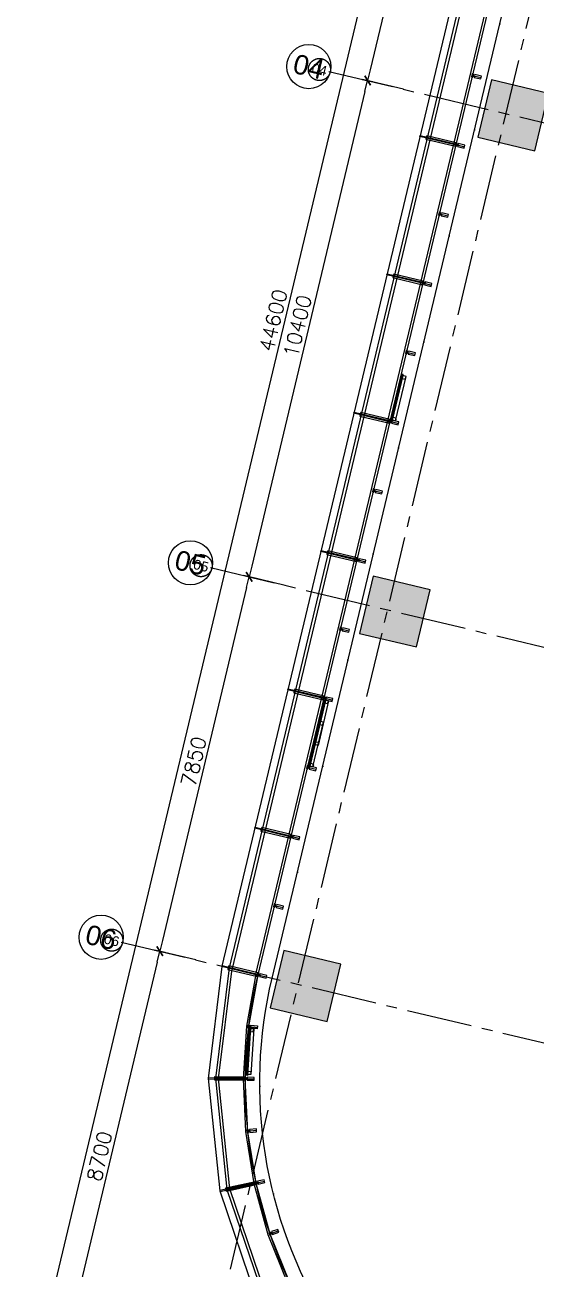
# Model space of a CAD drawing. Header units: millimetres. Extents: x 783817721 to 783927949, y 1443754877 to 1443839643.
# Drawn here: x 783819902 to 783830327, y 1443793522 to 1443818891 of the extents above; entities that cross this region are included whole.
import ezdxf
from ezdxf.enums import TextEntityAlignment as Align

# ---------------------------------------------------------------- set-up
doc = ezdxf.new("R2010")
doc.units = ezdxf.units.MM
doc.header["$LTSCALE"] = 700
doc.header["$PDMODE"] = 32
doc.header["$PDSIZE"] = 0.35
for name, pattern in [('CENTER2', [28.575, 19.05, -3.175, 3.175, -3.175]), ('DOT2', [3.175, 0, -3.175]), ('HIDDEN', [9.525, 6.35, -3.175]), ('HIDDEN2', [0.1875, 0.125, -0.0625]), ('x-1-002 base$0$B0703', [4.6875, 3.125, -1.5625])]:
    doc.linetypes.add(name, pattern=pattern)
doc.layers.get('0').update_dxf_attribs({"linetype": 'CONTINUOUS'})
doc.layers.get('Defpoints').update_dxf_attribs({"linetype": 'CONTINUOUS'})
for name, color, linetype, lineweight in [('2-004-Parking Entrance-section base$0$00ANNO-d', 9, 'CONTINUOUS', 5), ('A-GRID', 31, 'CENTER2', 5), ('A-SLAB', 5, 'CONTINUOUS', 9), ('x-1-002 base$0$28STRU-z', 8, 'x-1-002 base$0$B0703', 9), ('x-1-002 base$0$31EXFR', 7, 'CONTINUOUS', 25), ('x-1-002 base$0$31EXFR-a', 6, 'CONTINUOUS', 13), ('x-1-002 base$0$41EXFI-a', 6, 'CONTINUOUS', 13)]:
    doc.layers.add(name, color=color, linetype=linetype, lineweight=lineweight)
for name, color, linetype in [('A-COL', 31, 'CONTINUOUS'), ('A-COL-HAT', 250, 'CONTINUOUS'), ('A-DIM-GRID', 3, 'CONTINUOUS'), ('A-GN', 2, 'CONTINUOUS'), ('A-UNS profile', 1, 'CONTINUOUS'), ('A-Wall cutout', 6, 'HIDDEN2'), ('A-Wall Cutout marking', 6, 'HIDDEN'), ('x-1-002 base$0$00DM50', 9, 'CONTINUOUS'), ('x-1-002 base$0$31 EXFR', 7, 'CONTINUOUS')]:
    doc.layers.add(name, color=color, linetype=linetype)
doc.layers.add('x-1-002 base$0$31EXFR-hlp', color=32, linetype='CONTINUOUS', plot=False)
doc.layers.add('x-1-002 base$0$41EXFI-hlp', color=32, linetype='CONTINUOUS', lineweight=18, plot=False)
doc.layers.get('A-Wall cutout').off()
doc.styles.add('Arial', font='arial.ttf')
doc.styles.add('ROMANS', font='romans.shx')
doc.dimstyles.new('A-DIM-GRID-100', dxfattribs={"dimscale": 100, "dimtxt": 3, "dimasz": 2.25, "dimexe": 0.18, "dimexo": 0, "dimgap": 0.75, "dimtad": 1, "dimdec": 0, "dimzin": 0, "dimdsep": 46, "dimtxsty": 'ROMANS', "dimblk": 'AR-DIM-ARROW', "dimcen": 2, "dimclrd": 256, "dimclre": 8, "dimclrt": 7, "dimaunit": 1, "dimadec": 0, "dimazin": 0, "dimtfac": 1, "dimtdec": 0, "dimtix": 1, "dimtofl": 0, "dimtmove": 2, "dimatfit": 3, "dimldrblk": 'AR-LED-ARROW', "dimfxl": 0.18, "dimtolj": 1, "dimtzin": 0, "dimlwd": -1, "dimlwe": -1, "dimarcsym": 0})

# ---------------------------------------------------------------- blocks, each defined once
blk = doc.blocks.new('TAG-GRID-NO')
blk.add_circle((0, 0), 4.5)
at = {"color": 6, "style": 'Arial'}
blk.add_attdef('AA', text='', height=4, dxfattribs=at).set_placement((0, 0), align=Align.MIDDLE_CENTER)
blk = doc.blocks.new('col-2 -15')
at = {"layer": 'A-COL-HAT', "ltscale": 0.1}
h = blk.add_hatch(color=256, dxfattribs=at)
h.dxf.hatch_style = 1
h.paths.add_polyline_path([(-450, 26350), (750, 26350), (750, 27550), (-450, 27550)])
h = blk.add_hatch(color=256, dxfattribs=at)
h.dxf.hatch_style = 1
h.paths.add_polyline_path([(-450, 15950), (750, 15950), (750, 17150), (-450, 17150)])
h = blk.add_hatch(color=256, dxfattribs=at)
h.dxf.hatch_style = 1
h.paths.add_polyline_path([(-450, 8100), (750, 8100), (750, 9300), (-450, 9300)])
at = {"layer": 'A-COL', "color": 9, "linetype": 'DOT2'}
blk.add_lwpolyline([(84600, -550), (8700, -550, -0.414214), (-550, 8700), (-550, 34800, -0.414214), (8700, 44050), (84600, 44050, -0.414214), (93850, 34800), (93850, 8700, -0.414214)], format="xyb", close=True, dxfattribs=at)
at = {"layer": 'A-COL', "ltscale": 0.1}
for points in [[(-450, 26350), (750, 26350), (750, 27550), (-450, 27550)], [(-450, 15950), (750, 15950), (750, 17150), (-450, 17150)], [(-450, 8100), (750, 8100), (750, 9300), (-450, 9300)]]:
    blk.add_lwpolyline(points, close=True, dxfattribs=at)
at = {"layer": 'A-GRID', "color": 1, "ltscale": 0.1}
for p, q in [((0, -5272), (0, 48139)), ((-3711, 26950), (95724, 26950)), ((-3711, 16550), (95724, 16550)), ((-3711, 8700), (95724, 8700))]:
    blk.add_line(p, q, dxfattribs=at)
at = {"layer": 'A-GN', "xscale": 100.0000000000001, "yscale": 100.0000000000001, "zscale": 100.0000000000001, "rotation": 359.9999999138098}
for p, values in [((-4135, 26950), {'AA': '04'}), ((-4135, 16550), {'AA': '05'}), ((-4135, 8700), {'AA': '06'})]:
    blk.add_blockref('TAG-GRID-NO', p, dxfattribs=at).add_auto_attribs(values)
blk = doc.blocks.new('Grid -01')
at = {"layer": 'A-Wall Cutout marking', "color": 2, "xscale": 50.00000000000001, "yscale": 50.00000000000001, "zscale": 50.00000000000001, "rotation": 359.9999999055467}
for p, values in [((-12010, 225351, 0), {'AA': '04'}), ((-12010, 214951, 0), {'AA': '05'}), ((-12010, 207101, 0), {'AA': '06'})]:
    blk.add_blockref('TAG-GRID-NO', p, dxfattribs=at).add_auto_attribs(values)
blk = doc.blocks.new('AR-DIM-ARROW')
for p, q in [((-1, 0), (0, 0)), ((0, -0.5), (0, 0.5))]:
    blk.add_line(p, q)
at = {"color": 6}
blk.add_line((-0.35, -0.35), (0.35, 0.35), dxfattribs=at)
blk = doc.blocks.new('*D399')
at = {"layer": 'A-DIM-GRID', "color": 8, "transparency": 16777216}
for p, q in [((783829441, 1443825215), (783828693, 1443825394)), ((783827620, 1443817580), (783826871, 1443817758))]:
    blk.add_line(p, q, dxfattribs=at)
at = {"layer": 'A-DIM-GRID', "transparency": 16777216}
blk.add_line((783828658, 1443825171), (783826941, 1443817973), dxfattribs=at)
at = {"layer": 'Defpoints', "color": 0, "transparency": 16777216}
for p in [(783829441, 1443825215, 0), (783826889, 1443817754), (783827620, 1443817580, 0)]:
    blk.add_point(p, dxfattribs=at)
at = {"layer": 'A-DIM-GRID', "transparency": 16777216, "xscale": 225, "yscale": 225, "zscale": 225}
for p, rotation in [((783828710, 1443825390), 76.58263776247342), ((783826889, 1443817754), 256.5826377624734)]:
    blk.add_blockref('AR-DIM-ARROW', p, dxfattribs=dict(at, rotation=rotation))
at = {"layer": 'A-DIM-GRID', "color": 7, "transparency": 16777216, "insert": (783827580, 1443821624), "char_height": 300, "attachment_point": 5, "rotation": 76.5826, "style": 'ROMANS'}
blk.add_mtext('\\A1;7850', dxfattribs=at)
blk = doc.blocks.new('AR-LED-ARROW')
for p, q in [((0, 0), (-1, 0)), ((-0.35, 0.35), (-0.38, 0.33)), ((0, 0), (-0.38, 0.33)), ((0, 0), (-0.38, -0.33)), ((0, 0), (-0.35, 0.35)), ((0, 0), (-0.35, -0.35)), ((-0.35, -0.35), (-0.38, -0.33))]:
    blk.add_line(p, q)
blk = doc.blocks.new('*D400')
at = {"layer": 'A-DIM-GRID', "color": 8, "transparency": 16777216}
for p, q in [((783827620, 1443817580), (783826871, 1443817758)), ((783825207, 1443807463), (783824458, 1443807642))]:
    blk.add_line(p, q, dxfattribs=at)
at = {"layer": 'A-DIM-GRID', "transparency": 16777216}
blk.add_line((783826836, 1443817535), (783824527, 1443807857), dxfattribs=at)
at = {"layer": 'Defpoints', "color": 0, "transparency": 16777216}
for p in [(783827620, 1443817580, 0), (783824475, 1443807638), (783825207, 1443807463, 0)]:
    blk.add_point(p, dxfattribs=at)
at = {"layer": 'A-DIM-GRID', "transparency": 16777216, "xscale": 225, "yscale": 225, "zscale": 225}
for p, rotation in [((783826889, 1443817754), 76.58263776247342), ((783824475, 1443807638), 256.5826377624734)]:
    blk.add_blockref('AR-DIM-ARROW', p, dxfattribs=dict(at, rotation=rotation))
at = {"layer": 'A-DIM-GRID', "color": 7, "transparency": 16777216, "insert": (783825463, 1443812748), "char_height": 300, "attachment_point": 5, "rotation": 76.5826, "style": 'ROMANS'}
blk.add_mtext('\\A1;10400', dxfattribs=at)
blk = doc.blocks.new('*D401')
at = {"layer": 'A-DIM-GRID', "color": 8, "transparency": 16777216}
for p, q in [((783825207, 1443807463), (783824458, 1443807642)), ((783823385, 1443799828), (783822636, 1443800006))]:
    blk.add_line(p, q, dxfattribs=at)
at = {"layer": 'A-DIM-GRID', "transparency": 16777216}
blk.add_line((783824423, 1443807419), (783822706, 1443800221), dxfattribs=at)
at = {"layer": 'Defpoints', "color": 0, "transparency": 16777216}
for p in [(783825207, 1443807463, 0), (783822654, 1443800002), (783823385, 1443799828, 0)]:
    blk.add_point(p, dxfattribs=at)
at = {"layer": 'A-DIM-GRID', "transparency": 16777216, "xscale": 225, "yscale": 225, "zscale": 225}
for p, rotation in [((783824475, 1443807638), 76.58263776247342), ((783822654, 1443800002), 256.5826377624734)]:
    blk.add_blockref('AR-DIM-ARROW', p, dxfattribs=dict(at, rotation=rotation))
at = {"layer": 'A-DIM-GRID', "color": 7, "transparency": 16777216, "insert": (783823346, 1443803872), "char_height": 300, "attachment_point": 5, "rotation": 76.5826, "style": 'ROMANS'}
blk.add_mtext('\\A1;7850', dxfattribs=at)
blk = doc.blocks.new('*D402')
at = {"layer": 'A-DIM-GRID', "color": 8, "transparency": 16777216}
for p, q in [((783823385, 1443799828), (783822636, 1443800006)), ((783821481, 1443791338), (783820617, 1443791544))]:
    blk.add_line(p, q, dxfattribs=at)
at = {"layer": 'A-DIM-GRID', "transparency": 16777216}
blk.add_line((783822602, 1443799783), (783820687, 1443791758), dxfattribs=at)
at = {"layer": 'Defpoints', "color": 0, "transparency": 16777216}
for p in [(783823385, 1443799828, 0), (783820635, 1443791540), (783821481, 1443791338, 0)]:
    blk.add_point(p, dxfattribs=at)
at = {"layer": 'A-DIM-GRID', "transparency": 16777216, "xscale": 225, "yscale": 225, "zscale": 225}
for p, rotation in [((783822654, 1443800002), 76.58263776247342), ((783820635, 1443791540), 256.5826377624734)]:
    blk.add_blockref('AR-DIM-ARROW', p, dxfattribs=dict(at, rotation=rotation))
at = {"layer": 'A-DIM-GRID', "color": 7, "transparency": 16777216, "insert": (783821425, 1443795823), "char_height": 300, "attachment_point": 5, "rotation": 76.5826, "style": 'ROMANS'}
blk.add_mtext('\\A1;8700', dxfattribs=at)
blk = doc.blocks.new('x-1-002 base$0$41EXFI_Substucture area_corner')
at = {"layer": 'A-UNS profile', "color": 9}
for points in [[(10300, 0), (10300, 8), (10043, 2292), (9281, 4469), (8054, 6423), (6423, 8054), (4469, 9281), (2292, 10043), (8, 10300), (0, 10300)], [(10150, 0), (9896, 2259), (9145, 4404), (7936, 6328), (6328, 7936), (4404, 9145), (2259, 9896), (0, 10150)]]:
    blk.add_lwpolyline(points, dxfattribs=at)
blk = doc.blocks.new('x-1-002 base$0$41EXFI_Substucture area_full')
at = {"layer": 'A-UNS profile', "color": 9}
for points in [[(-12650, 0), (-12650, -26100)], [(-12800, 0), (-12800, -26100)]]:
    blk.add_lwpolyline(points, dxfattribs=at)
at = {"layer": 'A-UNS profile', "color": 9, "rotation": 179.9999999999995}
blk.add_blockref('x-1-002 base$0$41EXFI_Substucture area_corner', (-2500, -26100), dxfattribs=at)
blk = doc.blocks.new('x-1-002 base$0$41_UNS_Mullion')
at = {"layer": 'x-1-002 base$0$31EXFR', "color": 8}
for points in [[(-30, -20), (30, -20), (30, 10), (-30, 10)], [(-11, -45), (-30, -45), (-30, -185), (30, -185), (30, -45), (11, -45), (11, -20), (-11, -20)]]:
    blk.add_lwpolyline(points, close=True, dxfattribs=at)
at = {"layer": 'x-1-002 base$0$41EXFI-hlp', "color": 8}
blk.add_lwpolyline([(0, 0), (0, -185)], dxfattribs=at)
blk = doc.blocks.new('x-1-002 base$0$41_UNS_Mullion_OPENABLE_hiden')
at = {"layer": 'x-1-002 base$0$31EXFR', "color": 1}
for points in [[(989, 140), (989, 165), (11, 165), (11, 140)], [(32.5, 75), (32.5, 140), (57.5, 140), (94.5, 140), (94.5, 85), (72.5, 85), (72.5, 75)], [(967.5, 75), (967.5, 140), (32.5, 140), (32.5, 75)], [(967.5, 75), (967.5, 140), (905.5, 140), (905.5, 85), (917.5, 85), (917.5, 75)]]:
    blk.add_lwpolyline(points, close=True, dxfattribs=at)
blk = doc.blocks.new('x-1-002 base$0$grill separation_structure plan')
at = {"layer": 'x-1-002 base$0$28STRU-z'}
for points in [[(-37, 10), (-37, -608), (0, -608), (37, -608), (37, 10)], [(11, -1), (11, -740), (-11, -740), (-11, -1)]]:
    blk.add_lwpolyline(points, dxfattribs=at)
at = {"layer": 'x-1-002 base$0$31EXFR-a'}
blk.add_lwpolyline([(0, 0), (0, -608)], dxfattribs=at)
blk = doc.blocks.new('x-1-002 base$0$28_Stru_Catwalk supporting structure')
at = {"rotation": 270}
for p in [(-860, 26100), (-860, 23200), (-860, 20300), (-860, 17400), (-860, 14500), (-860, 11600), (-860, 8700)]:
    blk.add_blockref('x-1-002 base$0$grill separation_structure plan', p, dxfattribs=at)
for p, xscale, rotation in [((-620, 6573), -0.9999999999999993, 282.8515677389606), ((87, 4552), -0.9999999999999991, 295.7031405878736)]:
    blk.add_blockref('x-1-002 base$0$grill separation_structure plan', p, dxfattribs=dict(xscale=xscale, rotation=rotation))
blk = doc.blocks.new('x-1-002 base$0$31_Exfr_Catwalk')
at = {"layer": 'A-UNS profile', "color": 9, "extrusion": (-1.48802e-07, -2.52067e-08, 1), "elevation": 0}
blk.add_lwpolyline([(-1390, 8700), (-890, 8700), (-830, 7626), (-650, 6566), (-1137, 6455)], close=True, dxfattribs=at)
at = {"layer": 'A-UNS profile', "color": 9, "extrusion": (-1.41198e-07, -5.85224e-08, 1), "elevation": 0}
blk.add_lwpolyline([(-1137, 6455), (-650, 6566), (-352, 5533), (60, 4539), (-391, 4322)], close=True, dxfattribs=at)
at = {"layer": 'A-UNS profile', "color": 9, "extrusion": (-1.26181e-07, -8.97071e-08, 1), "elevation": 0}
blk.add_lwpolyline([(-391, 4322), (60, 4539), (580, 3598), (1202, 2721), (811, 2409)], close=True, dxfattribs=at)
at = {"layer": 'x-1-002 base$0$31EXFR-a', "color": 9, "elevation": 0}
for points in [[(-1390, 29000), (-1390, 26100), (-890, 26100), (-890, 29000)], [(-1390, 26100), (-1390, 23200), (-890, 23200), (-890, 26100)], [(-1390, 23200), (-1390, 20300), (-890, 20300), (-890, 23200)], [(-1390, 20300), (-1390, 17400), (-890, 17400), (-890, 20300)], [(-1390, 17400), (-1390, 14500), (-890, 14500), (-890, 17400)], [(-1390, 14500), (-1390, 11600), (-890, 11600), (-890, 14500)], [(-1390, 11600), (-1390, 8700), (-890, 8700), (-890, 11600)]]:
    blk.add_lwpolyline(points, close=True, dxfattribs=at)
blk = doc.blocks.new('A$Ce1eada2b')
at = {"layer": 'x-1-002 base$0$31EXFR-a', "color": 9}
blk.add_lwpolyline([(50164, 23449), (-25736, 23449), (-26805, 23389), (-27860, 23210), (-28899, 22910), (-29879, 22504), (-30817, 21986), (-31690, 21366), (-32489, 20652), (-33203, 19854), (-33822, 18980), (-34340, 18043), (-34750, 17053), (-35047, 16024), (-35226, 14969), (-35286, 13900), (-35286, -12201), (-35226, -13270), (-35047, -14326), (-34747, -15364), (-34341, -16344), (-33822, -17282), (-33203, -18155)], dxfattribs=at)
at = {"layer": 'x-1-002 base$0$31EXFR-hlp'}
blk.add_lwpolyline([(-25736, -21751), (50164, -21751, 0.414214), (59714, -12201), (59714, 13899, 0.414214), (50164, 23449), (-25736, 23449, 0.414214), (-35286, 13899), (-35286, -12201, 0.414214)], format="xyb", close=True, dxfattribs=at)
at = {"layer": 'x-1-002 base$0$41EXFI-a'}
blk.add_line((-34340, -16344), (-34881, -16605), dxfattribs=at)
at = {"color": 9}
blk.add_blockref('x-1-002 base$0$41EXFI_Substucture area_full', (-23236, 13899), dxfattribs=at)
at = {"rotation": 90}
for p in [(-35101, -601), (-35101, -7851)]:
    blk.add_blockref('x-1-002 base$0$41_UNS_Mullion_OPENABLE_hiden', p, dxfattribs=at)
for p, xscale, rotation in [((-35101, -6401), -0.9999999999999999, 90), ((-35042, -13249), -0.9999999999999998, 99.64251068802987)]:
    blk.add_blockref('x-1-002 base$0$41_UNS_Mullion_OPENABLE_hiden', p, dxfattribs=dict(xscale=xscale, rotation=rotation))
at = {"layer": 'x-1-002 base$0$00DM50'}
blk.add_blockref('x-1-002 base$0$28_Stru_Catwalk supporting structure', (-34436, -20901), dxfattribs=at)
at = {"layer": 'x-1-002 base$0$31 EXFR'}
blk.add_blockref('x-1-002 base$0$31_Exfr_Catwalk', (-34436, -20901), dxfattribs=at)
at = {"layer": 'x-1-002 base$0$31EXFR'}
for p, rotation in [((-35286, 6649), 90), ((-35286, 5199), 90), ((-35286, 3749), 90), ((-35286, 2299), 90), ((-35286, 849), 90), ((-35286, -601), 90), ((-35286, -2051), 90), ((-35286, -3501), 90), ((-35286, -4951), 90), ((-35286, -6401), 90), ((-35286, -7851), 90), ((-35286, -9301), 90), ((-35286, -10751), 90), ((-35286, -12201), 90), ((-35047, -14326), 102.8571428592962), ((-34750, -15354, 0), 109.2951691729904), ((-34340, -16344), 115.7142857117543), ((-33822, -17282), 122.1854816274767)]:
    blk.add_blockref('x-1-002 base$0$41_UNS_Mullion', p, dxfattribs=dict(at, rotation=rotation))
at = {"layer": 'x-1-002 base$0$31EXFR', "xscale": -0.9999999999999997, "rotation": 96.42857142828309}
blk.add_blockref('x-1-002 base$0$41_UNS_Mullion', (-35226, -13270), dxfattribs=at)
blk = doc.blocks.new('*D98')
at = {"layer": 'A-DIM-GRID', "color": 8, "transparency": 16777216}
for p, q in [((783842164, 1443831690), (783830343, 1443834510)), ((783832015, 1443788259), (783819994, 1443791127))]:
    blk.add_line(p, q, dxfattribs=at)
at = {"layer": 'A-DIM-GRID', "transparency": 16777216}
blk.add_line((783830309, 1443834287), (783820064, 1443791342), dxfattribs=at)
at = {"layer": 'Defpoints', "color": 0, "transparency": 16777216}
for p in [(783842164, 1443831690), (783820012, 1443791123), (783832015, 1443788259)]:
    blk.add_point(p, dxfattribs=at)
at = {"layer": 'A-DIM-GRID', "transparency": 16777216, "xscale": 225, "yscale": 225, "zscale": 225}
for p, rotation in [((783830361, 1443834505), 76.58260137386257), ((783820012, 1443791123), 256.5826013738626)]:
    blk.add_blockref('AR-DIM-ARROW', p, dxfattribs=dict(at, rotation=rotation))
at = {"layer": 'A-DIM-GRID', "color": 7, "transparency": 16777216, "insert": (783824967, 1443812866), "char_height": 300, "attachment_point": 5, "rotation": 76.5826, "style": 'ROMANS'}
blk.add_mtext('\\A1;44600', dxfattribs=at)

msp = doc.modelspace()

# ---------------------------------------------------------------- linework, layer by layer
at = {"layer": 'A-SLAB', "elevation": 0}
msp.add_lwpolyline([(783905622.4, 1443770700), (783831794.1, 1443788312.1, -0.4142136), (783824942.9, 1443799456), (783830999.2, 1443824843.6, -0.4142136), (783842143.2, 1443831694.7), (783915971.5, 1443814082.7, -0.4142136), (783922822.6, 1443802938.8), (783916766.3, 1443777551.2, -0.4142136)], format="xyb", close=True, dxfattribs=at)

# ---------------------------------------------------------------- block references
at = {"layer": '2-004-Parking Entrance-section base$0$00ANNO-d', "rotation": 346.5826406504963}
msp.add_blockref('A$Ce1eada2b', (783861805.1, 1443803205.5, 0), dxfattribs=at)
at = {"layer": 'A-COL', "rotation": 346.5826406508676}
msp.add_blockref('col-2 -15', (783823459.1, 1443790865.8, 0), dxfattribs=at)
at = {"layer": 'A-Wall cutout', "linetype": 'ByBlock', "rotation": 346.5826406591306}
msp.add_blockref('Grid -01', (783785298.9, 1443595993.5, 0), dxfattribs=at)

# ---------------------------------------------------------------- dimensions: what is measured, and where the dimension line sits
at = {"layer": 'A-DIM-GRID'}
for base, p1, p2, angle, picture, middle in [((783820011.7, 1443791122.8, 0), (783842163.9, 1443831689.8, 0), (783832014.8, 1443788259.4, 0), 76.5826, '*D98', (783824967.4, 1443812866.4, 0)), ((783826888.5, 1443817754, 0), (783829441.3, 1443825215.2, 0), (783827619.8, 1443817579.5, 0), 76.58264, '*D399', (783827580.4, 1443821624, 0)), ((783824475.3, 1443807637.8, 0), (783827619.8, 1443817579.5, 0), (783825206.6, 1443807463.4, 0), 76.58264, '*D400', (783825463, 1443812748.1, 0)), ((783822653.7, 1443800002.1, 0), (783825206.6, 1443807463.4, 0), (783823385, 1443799827.6, 0), 76.58264, '*D401', (783823345.6, 1443803872.2, 0)), ((783820635, 1443791539.5, 0), (783823385, 1443799827.6, 0), (783821481.4, 1443791337.6, 0), 76.58264, '*D402', (783821425.5, 1443795823, 0))]:
    dim = msp.add_linear_dim(base=base, p1=p1, p2=p2, angle=angle, dimstyle='A-DIM-GRID-100', dxfattribs=at)
    dim.commit()
    dim.dimension.update_dxf_attribs({"geometry": picture, "text_midpoint": middle})

doc.saveas('drawing.dxf')
